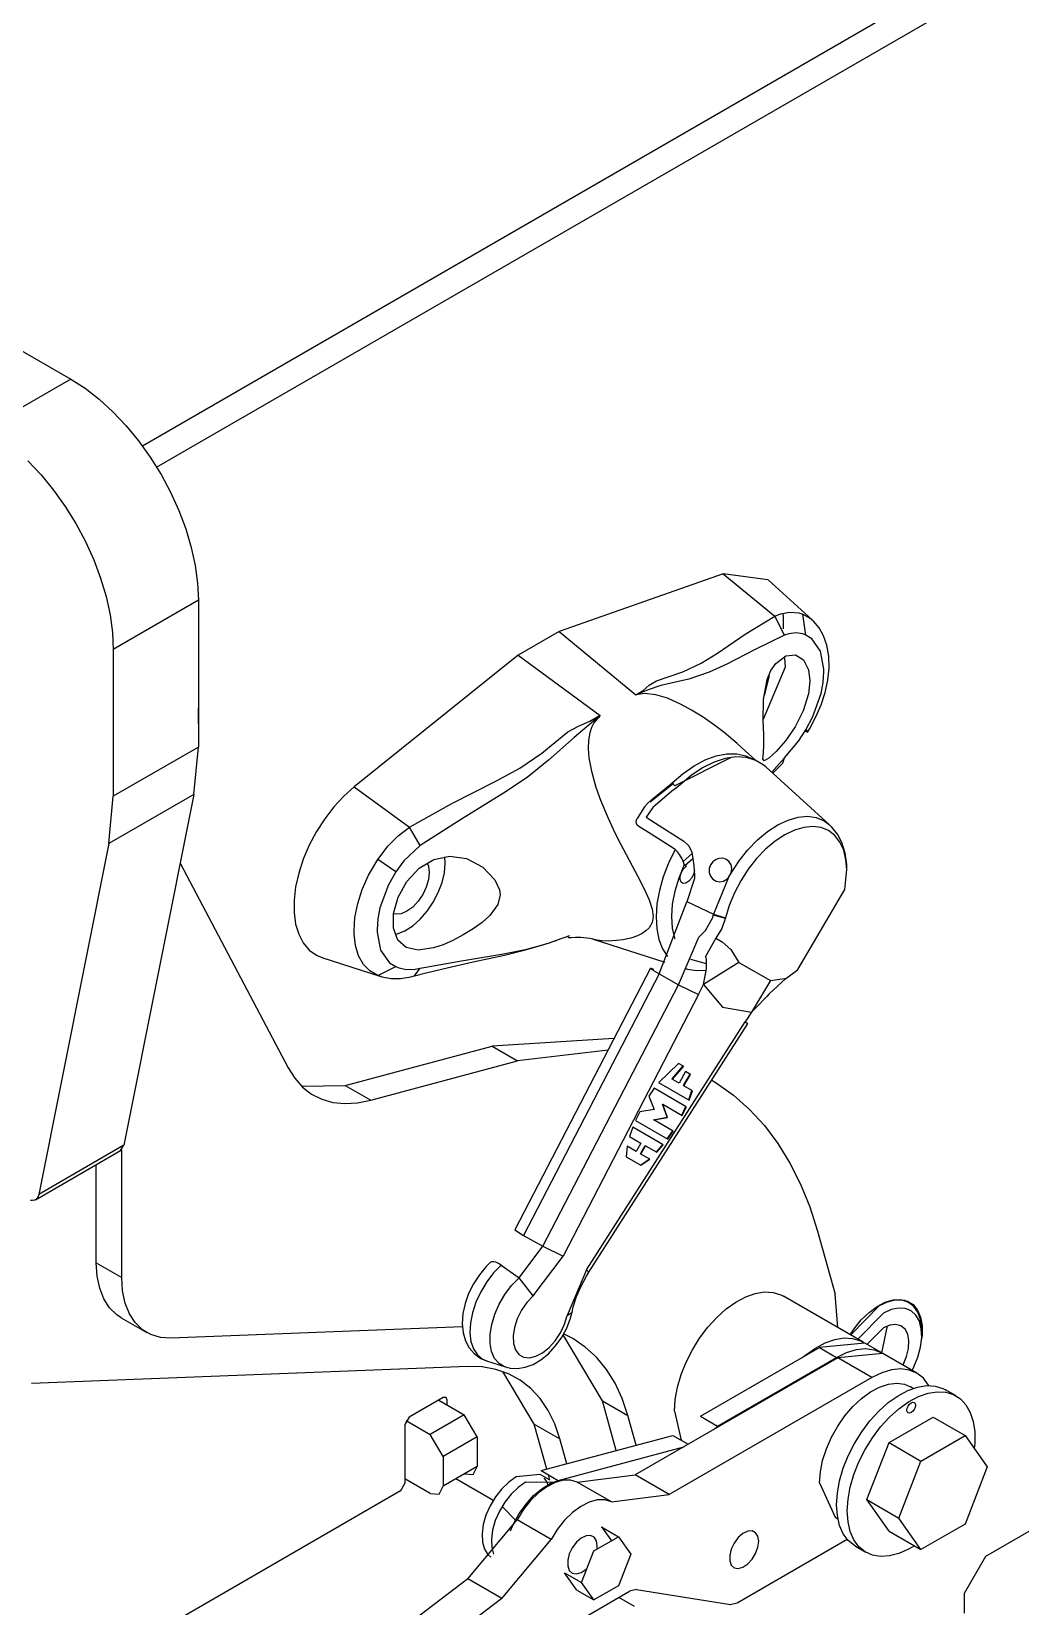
# Model space of a CAD drawing. Extents: x 0 to 258, y 0 to 184.
# Drawn here: x 24.82 to 33.04, y 37.22 to 50.3 of the extents above; entities that cross this region are included whole.
import ezdxf

# ---------------------------------------------------------------- set-up
doc = ezdxf.new("R2010")
doc.units = 0

msp = doc.modelspace()

# ---------------------------------------------------------------- linework, layer by layer
for p, q in [((25.744317, 46.861187), (42.817594, 56.717433)), ((25.863115, 46.68471), (43.029789, 56.594931)), ((21.330808, 49.619994), (25.14927, 47.415753)), ((25.14927, 47.415753), (24.44204, 47.007501)), ((25.149228, 47.415739), (25.267986, 47.339481)), ((25.267986, 47.339481), (25.385246, 47.24878)), ((25.385246, 47.24878), (25.499543, 47.144775)), ((25.499543, 47.144775), (25.60943, 47.028776)), ((25.60943, 47.028776), (25.713533, 46.902239)), ((25.713533, 46.902239), (25.81054, 46.76676)), ((24.792437, 46.736573), (24.902327, 46.620572)), ((25.81054, 46.76676), (25.899228, 46.624036)), ((24.902327, 46.620572), (25.006427, 46.494035)), ((25.899228, 46.624036), (25.978486, 46.475866)), ((25.006427, 46.494035), (25.103434, 46.358556)), ((25.978486, 46.475866), (26.047315, 46.324115)), ((25.103434, 46.358556), (25.192122, 46.215832)), ((26.047315, 46.324115), (26.104849, 46.170686)), ((25.192122, 46.215832), (25.27138, 46.067663)), ((25.27138, 46.067663), (25.340209, 45.915911)), ((26.104849, 46.170686), (26.150367, 46.017513)), ((25.340209, 45.915911), (25.397743, 45.762485)), ((26.150367, 46.017513), (26.183295, 45.866521)), ((26.183295, 45.866521), (26.203218, 45.719609)), ((30.571105, 45.798886), (29.208502, 45.318668)), ((30.571105, 45.798886), (30.998936, 45.446197)), ((30.942714, 45.749576), (30.571118, 45.798904)), ((25.397743, 45.762485), (25.443261, 45.60931)), ((26.203218, 45.719609), (26.209885, 45.578626)), ((31.309821, 45.41577), (30.942844, 45.749673)), ((25.443261, 45.60931), (25.476189, 45.458317)), ((26.209983, 45.578753), (25.502753, 45.170501)), ((26.209983, 45.578753), (26.209983, 44.358761)), ((25.476189, 45.458317), (25.496112, 45.311405)), ((30.752384, 45.298491), (30.998909, 45.446247)), ((30.998909, 45.446247), (31.045965, 45.465138)), ((31.079969, 45.288365), (30.998909, 45.446247)), ((31.045965, 45.465138), (31.123641, 45.48014)), ((31.071664, 45.436211), (31.068357, 45.472491)), ((31.072193, 45.342822), (31.071664, 45.436211)), ((31.123641, 45.48014), (31.199259, 45.474134)), ((31.199259, 45.474134), (31.2312, 45.46445)), ((31.257843, 45.290267), (31.2312, 45.464432)), ((31.2312, 45.464432), (31.294557, 45.428689)), ((31.294557, 45.428689), (31.308368, 45.414455)), ((31.319973, 45.406131), (31.308807, 45.415153)), ((31.366634, 45.350219), (31.319973, 45.406131)), ((25.496112, 45.311405), (25.502779, 45.170422)), ((29.208531, 45.318572), (28.86809, 45.122038)), ((29.208502, 45.318668), (29.845089, 44.793735)), ((30.524073, 45.139701), (30.752384, 45.298491)), ((31.079969, 45.288365), (30.835373, 45.170298)), ((31.11558, 45.30056), (31.079961, 45.288362)), ((31.176881, 45.308153), (31.11558, 45.30056)), ((31.233131, 45.299528), (31.176881, 45.308153)), ((31.257843, 45.290267), (31.233131, 45.299528)), ((31.307101, 45.258808), (31.257936, 45.29027)), ((31.404039, 45.283439), (31.366634, 45.350219)), ((31.430798, 45.207114), (31.404039, 45.283439)), ((25.502753, 45.170501), (25.502753, 43.950509)), ((30.388323, 45.056109), (30.524073, 45.139701)), ((30.835373, 45.170298), (30.600746, 45.047195)), ((31.378139, 45.155933), (31.307101, 45.258808)), ((31.407309, 45.006224), (31.378139, 45.155933)), ((31.447176, 45.114873), (31.430798, 45.207114)), ((28.867984, 45.122083), (27.505382, 44.02909)), ((28.867984, 45.122083), (29.549021, 44.622814)), ((30.236143, 44.985473), (30.388323, 45.056109)), ((30.600746, 45.047195), (30.453077, 44.980642)), ((30.902344, 44.584617), (31.088918, 45.026857)), ((30.96704, 44.994194), (31.007698, 45.054418)), ((31.007698, 45.054418), (31.091891, 45.117619)), ((31.082409, 45.097061), (31.079763, 45.109073)), ((31.088918, 45.026857), (31.082409, 45.097061)), ((31.091891, 45.117619), (31.172208, 45.125186)), ((31.172208, 45.125186), (31.238462, 45.084274)), ((31.238462, 45.084274), (31.280124, 45.000851)), ((31.280124, 45.000851), (31.290839, 44.910403)), ((31.407573, 44.986222), (31.407309, 45.006224)), ((31.439503, 44.914938), (31.449822, 45.015538)), ((31.449822, 45.015538), (31.447176, 45.114873)), ((29.906483, 44.829515), (29.955806, 44.873782)), ((30.052316, 44.870472), (29.946903, 44.835603)), ((29.955806, 44.873782), (30.016481, 44.910078)), ((30.016481, 44.910078), (30.236143, 44.985473)), ((30.285665, 44.923465), (30.052316, 44.870472)), ((30.453077, 44.980642), (30.285665, 44.923465)), ((30.904342, 44.754003), (30.93574, 44.920841)), ((30.912856, 44.787364), (30.956335, 44.950318)), ((30.93574, 44.920841), (30.96704, 44.994194)), ((31.290673, 44.910387), (31.278978, 44.801085)), ((31.290839, 44.910403), (31.290673, 44.910387)), ((31.383629, 44.803469), (31.401488, 44.897166)), ((31.401488, 44.897166), (31.407573, 44.986222)), ((31.41712, 44.811713), (31.439503, 44.914938)), ((29.844666, 44.794172), (29.906483, 44.829515)), ((29.946903, 44.835603), (29.844851, 44.794016)), ((29.920313, 44.805139), (29.845158, 44.793762)), ((30.009736, 44.794238), (29.920313, 44.805139)), ((30.108161, 44.764382), (30.009736, 44.794238)), ((30.222043, 44.713916), (30.108161, 44.764382)), ((30.902225, 44.577899), (30.904342, 44.754003)), ((31.278978, 44.801085), (31.236026, 44.661568)), ((31.315194, 44.612075), (31.383629, 44.803469)), ((31.384076, 44.71), (31.41712, 44.811713)), ((26.209888, 44.554229), (26.209888, 44.68374)), ((29.548764, 44.623087), (29.333417, 44.438876)), ((29.463328, 44.573758), (29.548558, 44.623232)), ((29.549105, 44.622846), (29.494546, 44.559431)), ((30.308043, 44.66691), (30.222043, 44.713916)), ((30.403936, 44.606868), (30.308043, 44.66691)), ((30.490021, 44.546694), (30.403936, 44.606868)), ((31.236026, 44.661568), (31.168382, 44.527065)), ((31.257843, 44.503443), (31.315194, 44.612075)), ((31.290165, 44.513965), (31.34134, 44.610051)), ((31.34134, 44.610051), (31.384076, 44.71)), ((29.063349, 44.308432), (29.280654, 44.485557)), ((29.280654, 44.485557), (29.367167, 44.534102)), ((29.367167, 44.534102), (29.463328, 44.573758)), ((29.462187, 44.47814), (29.451974, 44.417752)), ((29.476051, 44.521566), (29.462187, 44.47814)), ((29.494546, 44.559431), (29.476051, 44.521566)), ((30.577373, 44.479884), (30.490021, 44.546694)), ((30.686156, 44.388701), (30.577373, 44.479884)), ((30.906961, 44.461522), (30.902225, 44.577899)), ((31.168382, 44.527065), (31.088068, 44.41105)), ((31.195746, 44.40842), (31.257843, 44.503443)), ((31.252226, 44.490528), (31.257518, 44.488412)), ((31.257518, 44.488412), (31.266196, 44.485528)), ((31.266567, 44.495793), (31.257994, 44.503466)), ((31.266196, 44.485528), (31.271514, 44.484734)), ((31.271779, 44.490026), (31.266567, 44.495793)), ((31.271514, 44.484734), (31.273366, 44.486321)), ((31.273366, 44.486321), (31.271779, 44.490026)), ((31.272438, 44.486202), (31.290165, 44.513965)), ((26.209983, 44.358761), (25.502753, 43.950509)), ((26.173225, 43.966217), (26.209888, 44.358642)), ((29.333417, 44.438876), (29.119359, 44.25017)), ((29.451974, 44.417752), (29.449328, 44.348685)), ((29.449328, 44.348685), (29.454964, 44.271149)), ((30.722867, 44.354869), (30.686156, 44.388701)), ((30.730648, 44.347648), (30.722975, 44.354792)), ((30.837804, 44.25134), (30.72324, 44.355321)), ((30.904792, 44.31175), (30.908019, 44.375046)), ((30.908019, 44.375046), (30.906961, 44.461522)), ((31.088068, 44.41105), (31.010413, 44.323386)), ((31.079969, 44.26899), (31.195746, 44.40842)), ((28.879541, 44.18507), (29.063349, 44.308432)), ((29.119359, 44.25017), (28.940686, 44.107806)), ((29.119359, 44.25017), (29.119359, 44.25017)), ((29.454964, 44.271149), (29.475019, 44.159024)), ((30.636372, 44.274031), (30.16751, 44.037671)), ((30.329218, 44.203239), (30.421539, 44.252343)), ((30.494376, 44.233914), (30.399462, 44.186493)), ((30.421539, 44.252343), (30.512449, 44.285781)), ((30.587398, 44.26463), (30.494376, 44.233914)), ((30.512449, 44.285781), (30.600161, 44.302899)), ((30.67661, 44.277991), (30.587398, 44.26463)), ((30.600161, 44.302899), (30.68296, 44.303428)), ((30.760178, 44.273758), (30.67661, 44.277991)), ((30.68296, 44.303428), (30.759218, 44.287209)), ((30.759218, 44.287209), (30.827441, 44.254645)), ((30.836381, 44.251983), (30.760178, 44.273758)), ((30.827441, 44.254645), (30.827499, 44.254608)), ((30.903646, 44.213137), (30.836381, 44.251983)), ((30.900664, 44.262571), (30.904792, 44.31175)), ((30.912041, 44.245453), (30.900664, 44.262571)), ((30.949271, 44.268128), (30.912041, 44.245453)), ((31.010413, 44.323386), (30.949271, 44.268128)), ((30.974594, 44.150269), (31.079898, 44.269067)), ((31.051196, 44.212317), (31.065589, 44.225757)), ((31.065306, 44.22621), (31.079964, 44.26899)), ((28.682689, 44.076691), (28.879541, 44.18507)), ((28.940686, 44.107806), (28.744254, 43.975467)), ((29.475019, 44.159024), (29.511868, 44.027161)), ((30.147571, 44.062166), (30.237294, 44.139429)), ((30.304612, 44.123345), (30.21178, 44.045767)), ((30.237294, 44.139429), (30.329218, 44.203239)), ((30.399462, 44.186493), (30.304612, 44.123345)), ((30.925977, 44.19459), (30.903646, 44.213137)), ((31.454547, 43.714236), (30.925911, 44.194719)), ((30.983439, 44.142345), (31.051196, 44.212317)), ((26.173206, 43.966119), (25.46624, 43.558132)), ((26.173206, 43.966119), (25.590859, 41.052796)), ((27.505503, 44.029162), (27.418646, 43.951821)), ((27.505382, 44.02909), (27.96311, 43.693599)), ((28.315789, 43.891928), (28.682689, 44.076691)), ((28.744254, 43.975467), (28.395396, 43.761737)), ((29.511868, 44.027161), (29.550328, 43.919794)), ((29.962564, 43.903678), (30.153857, 44.057136)), ((29.977465, 43.924355), (30.126801, 44.045079)), ((30.143369, 43.993443), (29.986469, 43.85877)), ((30.12687, 44.044965), (30.147507, 44.062163)), ((30.182419, 44.021986), (30.143369, 43.993443)), ((30.16751, 44.037671), (30.14756, 44.062171)), ((30.211801, 44.045759), (30.182432, 44.021946)), ((25.466119, 43.558013), (25.502782, 43.950438)), ((27.336107, 43.862757), (27.259621, 43.76384)), ((27.418646, 43.951821), (27.336107, 43.862757)), ((27.963121, 43.693723), (28.315789, 43.891928)), ((29.550328, 43.919794), (29.613515, 43.769537)), ((29.917796, 43.863059), (29.855828, 43.767219)), ((29.917849, 43.862932), (29.941133, 43.890184)), ((29.986469, 43.85877), (29.930658, 43.776726)), ((29.941096, 43.890306), (29.977465, 43.924355)), ((27.259621, 43.76384), (27.190795, 43.65715)), ((27.870641, 43.622564), (27.963121, 43.693723)), ((28.054005, 43.541511), (27.963121, 43.693723)), ((28.395396, 43.761737), (28.054005, 43.541511)), ((29.613515, 43.769537), (29.671282, 43.647715)), ((29.848119, 43.742782), (29.851849, 43.759398)), ((29.849971, 43.726034), (29.848119, 43.742782)), ((29.857061, 43.711376), (29.849971, 43.726034)), ((29.851849, 43.759398), (29.855739, 43.767256)), ((29.868571, 43.700608), (29.857061, 43.711376)), ((29.972324, 43.635166), (29.868571, 43.700613)), ((29.930658, 43.776726), (30.007069, 43.728503)), ((30.007069, 43.728503), (30.244284, 43.578767)), ((30.938875, 43.657677), (31.024193, 43.713175)), ((31.024193, 43.713175), (31.109327, 43.753355)), ((31.109327, 43.753355), (31.192256, 43.777247)), ((31.24127, 43.692808), (31.162837, 43.669577)), ((31.192256, 43.777247), (31.271009, 43.784311)), ((31.315776, 43.699952), (31.24127, 43.692808)), ((31.271009, 43.784311), (31.343714, 43.774363)), ((31.384547, 43.690823), (31.315776, 43.699952)), ((31.343714, 43.774363), (31.408642, 43.747629)), ((31.445906, 43.665662), (31.384547, 43.690823)), ((31.408642, 43.747629), (31.45445, 43.714117)), ((31.474113, 43.694866), (31.456333, 43.709974)), ((31.519862, 43.636481), (31.474113, 43.694866)), ((27.190795, 43.65715), (27.131081, 43.544927)), ((27.787824, 43.539082), (27.870641, 43.622564)), ((29.671282, 43.647715), (29.718579, 43.554656)), ((30.12542, 43.538577), (29.972324, 43.635166)), ((30.244284, 43.578767), (30.2849, 43.539368)), ((30.775762, 43.506319), (30.855405, 43.588173)), ((30.855405, 43.588173), (30.938875, 43.657677)), ((31.001883, 43.577532), (30.923275, 43.510944)), ((31.08239, 43.63084), (31.001883, 43.577532)), ((31.162837, 43.669577), (31.08239, 43.63084)), ((31.49836, 43.625088), (31.445906, 43.665662)), ((31.540635, 43.570081), (31.49836, 43.625088)), ((31.555949, 43.56756), (31.519862, 43.636481)), ((31.571702, 43.501977), (31.540635, 43.570081)), ((31.583555, 43.479607), (31.555949, 43.56756)), ((25.46624, 43.558132), (24.883893, 40.644544)), ((27.081726, 43.429535), (27.043774, 43.313396)), ((27.131081, 43.544927), (27.081726, 43.429535)), ((27.701131, 43.426566), (27.787824, 43.539082)), ((28.054005, 43.541511), (27.917067, 43.414297)), ((28.166926, 43.425865), (28.299927, 43.453101)), ((28.260501, 43.394091), (28.256797, 43.447537)), ((28.299927, 43.453101), (28.436769, 43.432728)), ((28.436769, 43.432728), (28.573903, 43.361529)), ((29.718579, 43.554656), (29.764894, 43.466685)), ((29.764894, 43.466685), (29.81526, 43.372546)), ((30.171436, 43.50865), (30.116768, 43.396586)), ((30.163697, 43.514421), (30.12542, 43.538577)), ((30.17132, 43.508655), (30.163647, 43.514476)), ((30.19164, 43.489172), (30.171399, 43.508565)), ((30.208705, 43.467079), (30.19164, 43.489172)), ((30.229316, 43.430812), (30.208705, 43.467079)), ((30.243048, 43.394853), (30.229316, 43.430812)), ((30.311813, 43.476112), (30.237995, 43.408114)), ((30.252719, 43.376142), (30.31869, 43.433641)), ((30.2849, 43.539368), (30.310247, 43.486719)), ((30.310247, 43.486719), (30.327736, 43.376853)), ((30.534444, 43.434189), (30.510923, 43.426119)), ((30.567364, 43.435511), (30.534444, 43.434189)), ((30.597195, 43.426066), (30.567364, 43.435511)), ((30.701843, 43.414059), (30.775762, 43.506319)), ((30.848478, 43.432702), (30.779316, 43.344704)), ((30.923275, 43.510944), (30.848478, 43.432702)), ((31.590805, 43.422436), (31.571702, 43.501977)), ((31.596785, 43.384169), (31.583555, 43.479607)), ((26.059435, 43.396472), (26.955578, 41.694674)), ((27.043774, 43.313396), (27.01803, 43.198953)), ((27.623767, 43.294896), (27.701033, 43.426558)), ((27.849292, 43.322553), (27.701131, 43.426566)), ((27.849292, 43.322553), (27.788856, 43.215704)), ((27.917067, 43.414297), (27.849292, 43.322553)), ((27.942859, 43.244046), (28.044697, 43.353171)), ((28.044697, 43.353171), (28.166926, 43.425865)), ((28.112118, 43.394911), (28.12159, 43.369326)), ((28.12159, 43.369326), (28.127914, 43.317502)), ((28.127914, 43.317505), (28.12159, 43.258378)), ((28.234705, 43.234243), (28.253966, 43.316309)), ((28.253966, 43.316309), (28.260475, 43.394035)), ((28.573903, 43.361529), (28.674346, 43.257262)), ((29.81526, 43.372546), (29.858728, 43.290978)), ((30.116768, 43.396586), (30.072747, 43.282392)), ((30.246541, 43.381359), (30.201358, 43.271504)), ((30.213013, 43.287562), (30.223464, 43.319169)), ((30.223464, 43.319169), (30.241852, 43.348466)), ((30.241852, 43.348466), (30.265162, 43.370638)), ((30.24543, 43.385646), (30.243048, 43.394853)), ((30.246223, 43.382682), (30.24543, 43.385646)), ((30.246472, 43.381624), (30.246223, 43.382682)), ((30.264982, 43.370543), (30.246461, 43.381391)), ((30.246541, 43.381359), (30.246472, 43.381624)), ((30.324111, 43.30095), (30.307919, 43.270383)), ((30.331652, 43.33221), (30.324111, 43.30095)), ((30.327736, 43.376853), (30.331546, 43.292063)), ((30.464817, 43.380891), (30.454948, 43.350226)), ((30.454948, 43.350226), (30.455114, 43.318288)), ((30.455114, 43.318288), (30.465354, 43.287734)), ((30.484316, 43.407386), (30.464817, 43.380891)), ((30.510923, 43.426119), (30.484316, 43.407386)), ((30.620902, 43.40736), (30.597195, 43.426066)), ((30.613713, 43.276021), (30.631705, 43.304313)), ((30.636274, 43.381272), (30.620902, 43.40736)), ((30.631705, 43.304313), (30.635409, 43.313573)), ((30.635401, 43.313584), (30.701843, 43.414059)), ((30.635401, 43.313584), (30.636989, 43.318055)), ((30.641778, 43.350406), (30.636274, 43.381272)), ((30.636989, 43.318055), (30.641778, 43.350406)), ((30.779316, 43.344704), (30.717467, 43.249092)), ((31.581838, 43.175662), (31.597369, 43.343796)), ((31.597367, 43.343796), (31.590805, 43.422436)), ((31.596626, 43.353848), (31.596785, 43.384169)), ((27.01803, 43.198953), (27.005013, 43.088611)), ((27.534107, 43.059465), (27.572012, 43.177718)), ((27.572012, 43.177718), (27.623767, 43.294896)), ((27.788856, 43.215704), (27.718657, 43.025326)), ((27.869739, 43.113376), (27.942859, 43.244046)), ((28.103043, 43.195977), (28.073544, 43.134556)), ((28.12159, 43.258378), (28.103043, 43.195977)), ((28.20346, 43.151201), (28.234705, 43.234243)), ((28.674346, 43.257262), (28.711078, 43.174344)), ((28.711078, 43.174344), (28.716158, 43.130982)), ((29.858728, 43.290978), (29.913685, 43.182179)), ((29.913685, 43.182179), (29.954155, 43.09009)), ((30.040301, 43.168465), (30.020113, 43.057197)), ((30.072747, 43.282392), (30.040301, 43.168465)), ((30.201358, 43.271504), (30.168148, 43.161396)), ((30.212219, 43.258847), (30.213013, 43.287562)), ((30.221215, 43.237759), (30.212219, 43.258847)), ((30.238519, 43.227758), (30.221215, 43.237759)), ((30.261299, 43.23051), (30.238519, 43.227758)), ((30.285773, 43.245538), (30.261299, 43.23051)), ((30.333081, 43.269316), (30.267154, 43.075401)), ((30.307919, 43.270383), (30.285773, 43.245538)), ((30.331546, 43.292063), (30.333134, 43.272563)), ((30.333245, 43.272647), (30.332186, 43.272383)), ((30.332186, 43.272383), (30.33298, 43.269208)), ((30.465354, 43.287734), (30.485092, 43.262149)), ((30.485092, 43.262149), (30.512082, 43.245506)), ((30.613713, 43.276021), (30.491259, 42.970523)), ((30.512082, 43.245506), (30.542612, 43.240215)), ((30.542612, 43.240215), (30.573076, 43.246433)), ((30.573076, 43.246433), (30.600619, 43.262942)), ((30.600619, 43.262942), (30.613822, 43.275986)), ((30.717467, 43.249092), (30.664436, 43.148198)), ((31.190578, 42.511813), (31.581838, 43.175662)), ((27.005013, 43.088611), (27.005013, 42.984688)), ((27.511089, 42.94367), (27.534107, 43.059465)), ((27.831131, 42.978029), (27.869739, 43.113376)), ((28.035103, 43.078303), (27.990336, 43.031046)), ((28.073544, 43.134556), (28.035103, 43.078303)), ((28.11061, 42.995682), (28.161521, 43.07058)), ((28.161521, 43.07058), (28.20346, 43.151201)), ((28.698206, 43.051324), (28.632735, 42.960717)), ((28.716198, 43.130971), (28.698206, 43.051324)), ((28.716158, 43.130982), (28.716198, 43.130971)), ((29.954155, 43.09009), (29.979079, 43.013766)), ((30.020113, 43.057197), (30.012599, 42.950925)), ((30.037465, 42.475533), (30.267154, 43.075401)), ((30.147748, 43.053779), (30.140631, 42.951327)), ((30.168148, 43.161396), (30.147748, 43.053779)), ((30.267099, 43.075533), (30.491201, 42.970494)), ((30.621518, 43.044468), (30.589753, 42.940434)), ((30.664436, 43.148198), (30.621518, 43.044468)), ((27.005013, 42.984688), (27.01803, 42.88937)), ((27.503283, 42.83358), (27.511089, 42.94367)), ((27.700612, 42.931748), (27.6945, 42.842716)), ((27.718657, 43.025326), (27.700612, 42.931748)), ((27.849488, 42.971166), (27.829485, 42.975029)), ((27.830073, 42.854373), (27.831131, 42.978029)), ((27.894252, 42.975584), (27.849488, 42.971166)), ((27.942295, 42.99601), (27.894252, 42.975584)), ((27.990336, 43.031046), (27.942295, 42.99601)), ((27.990479, 42.874953), (28.052806, 42.929571)), ((28.052806, 42.929571), (28.11061, 42.995682)), ((28.632735, 42.960717), (28.567267, 42.902866)), ((29.979079, 43.013766), (29.987572, 42.952251)), ((29.987572, 42.952251), (29.979079, 42.901374)), ((30.012599, 42.950925), (30.017917, 42.851881)), ((30.140631, 42.951327), (30.147007, 42.856593)), ((30.423489, 42.835675), (30.483393, 42.943713)), ((30.483393, 42.943713), (30.491251, 42.970523)), ((30.488528, 42.965265), (30.587345, 42.938222)), ((30.491259, 42.970523), (30.589763, 42.940434)), ((30.589763, 42.940434), (30.558312, 42.853114)), ((27.01803, 42.88937), (27.043774, 42.804661)), ((27.043774, 42.804661), (27.081726, 42.73234)), ((27.503813, 42.808894), (27.503283, 42.83358)), ((27.515137, 42.710776), (27.503813, 42.808894)), ((27.6945, 42.842716), (27.694765, 42.822713)), ((27.694765, 42.822713), (27.724261, 42.672819)), ((27.866379, 42.75647), (27.830073, 42.854373)), ((27.846344, 42.804619), (27.862537, 42.808587)), ((27.862537, 42.808587), (27.926177, 42.834067)), ((27.926177, 42.834067), (27.990479, 42.874953)), ((28.410025, 42.7993), (28.32388, 42.753983)), ((28.492379, 42.849569), (28.410025, 42.7993)), ((28.567267, 42.902866), (28.492379, 42.849569)), ((29.185484, 42.754594), (29.296079, 42.794546)), ((29.279659, 42.780714), (29.279514, 42.780504)), ((29.279514, 42.780504), (29.284435, 42.778388)), ((29.284435, 42.778388), (29.294807, 42.778356)), ((29.294807, 42.778356), (29.301157, 42.778621)), ((29.301157, 42.778621), (29.307904, 42.77915)), ((29.307904, 42.77915), (29.342379, 42.781002)), ((29.342379, 42.781002), (29.387612, 42.780737)), ((29.387612, 42.780737), (29.437224, 42.775869)), ((29.437224, 42.775869), (29.461301, 42.771371)), ((29.858723, 42.791559), (29.803288, 42.772985)), ((29.896913, 42.810238), (29.858723, 42.791559)), ((29.928835, 42.832278), (29.896913, 42.810238)), ((29.954155, 42.857546), (29.928835, 42.832278)), ((29.979079, 42.901374), (29.954155, 42.857546)), ((30.017917, 42.851881), (30.035962, 42.762148)), ((30.147007, 42.856593), (30.166719, 42.771935)), ((30.197858, 42.386159), (30.367524, 42.780936)), ((30.367524, 42.780936), (30.423489, 42.835675)), ((30.558312, 42.853114), (30.508626, 42.772345)), ((27.081726, 42.73234), (27.131081, 42.673928)), ((27.131081, 42.673928), (27.190795, 42.630653)), ((27.541436, 42.624784), (27.515137, 42.710776)), ((27.724261, 42.672819), (27.797317, 42.568777)), ((27.936911, 42.69433), (27.866379, 42.75647)), ((28.03655, 42.672449), (27.936911, 42.69433)), ((28.163471, 42.691261), (28.03655, 42.672449)), ((28.242893, 42.718277), (28.163471, 42.691261)), ((28.32388, 42.753983), (28.242893, 42.718277)), ((28.744254, 42.641485), (28.938961, 42.680884)), ((28.753232, 42.631759), (28.92833, 42.675034)), ((28.92833, 42.675034), (29.080545, 42.718431)), ((28.938961, 42.680884), (29.119359, 42.730564)), ((29.080545, 42.718431), (29.105416, 42.726712)), ((29.119359, 42.730564), (29.185542, 42.754509)), ((29.147648, 42.740836), (29.185748, 42.753536)), ((29.461301, 42.771371), (29.483658, 42.765577)), ((29.491077, 42.76359), (29.484992, 42.765971)), ((29.494972, 42.762084), (29.49095, 42.763672)), ((29.491077, 42.763325), (30.08586, 42.57309)), ((29.524626, 42.755443), (29.494972, 42.762084)), ((29.560808, 42.750945), (29.524626, 42.755443)), ((29.61351, 42.748829), (29.560808, 42.750945)), ((29.684209, 42.752215), (29.61351, 42.748829)), ((29.737436, 42.758856), (29.684209, 42.752215)), ((29.803288, 42.772985), (29.737436, 42.758856)), ((30.035962, 42.762148), (30.066362, 42.683604)), ((30.066362, 42.683604), (30.107166, 42.619524)), ((30.166719, 42.771935), (30.168571, 42.766299)), ((30.508626, 42.772345), (30.423179, 42.618842)), ((30.508626, 42.772345), (30.562818, 42.7425)), ((30.562818, 42.7425), (30.635261, 42.676915)), ((30.635261, 42.676915), (30.701007, 42.570886)), ((27.190795, 42.630653), (27.243376, 42.608137)), ((27.243444, 42.608015), (27.718106, 42.456409)), ((27.581552, 42.554439), (27.541436, 42.624784)), ((27.634757, 42.499962), (27.581552, 42.554439)), ((27.701131, 42.462478), (27.849292, 42.535728)), ((27.797317, 42.568777), (27.849231, 42.535728)), ((27.849292, 42.535728), (27.875917, 42.525357)), ((27.875917, 42.525357), (27.938274, 42.513212)), ((27.938274, 42.513212), (28.00991, 42.5148)), ((28.004671, 42.459507), (28.054005, 42.522139)), ((28.00991, 42.5148), (28.054005, 42.522102)), ((28.054005, 42.522139), (28.395129, 42.584483)), ((28.102519, 42.484981), (28.276966, 42.526743)), ((28.276966, 42.526743), (28.494155, 42.574759)), ((28.395129, 42.584483), (28.744254, 42.641485)), ((28.494155, 42.574759), (28.753232, 42.631759)), ((29.96521, 42.522819), (28.839938, 40.349534)), ((29.965234, 42.522391), (29.968276, 42.523184)), ((29.968514, 42.518342), (29.965234, 42.522391)), ((29.968276, 42.523184), (29.977484, 42.520803)), ((29.97796, 42.511225), (29.968514, 42.518342)), ((29.977484, 42.520803), (29.992433, 42.515141)), ((29.987435, 42.505092), (29.992462, 42.514882)), ((30.25764, 42.519896), (30.275023, 42.513784)), ((30.275023, 42.513784), (30.350527, 42.503253)), ((30.297727, 42.598831), (30.429648, 42.562184)), ((30.701007, 42.570886), (30.406653, 42.386501)), ((30.406653, 42.386501), (30.431339, 42.516485)), ((30.428772, 42.608983), (30.42311, 42.618852)), ((30.432662, 42.592394), (30.428772, 42.608983)), ((30.431339, 42.516485), (30.432662, 42.592394)), ((30.701007, 42.570886), (30.962812, 42.419701)), ((27.701131, 42.462478), (27.634757, 42.499962)), ((27.718371, 42.456938), (27.701173, 42.462494)), ((27.732394, 42.45244), (27.718371, 42.456938)), ((27.719199, 42.457502), (27.734942, 42.451496)), ((27.734942, 42.451496), (27.810517, 42.438531)), ((27.810517, 42.438531), (27.88994, 42.438748)), ((27.88994, 42.438748), (27.976149, 42.452321)), ((27.976149, 42.452321), (28.0043, 42.460629)), ((28.005285, 42.458814), (28.102519, 42.484981)), ((30.037441, 42.475459), (28.912169, 40.302439)), ((29.072507, 40.21301), (30.197778, 42.38603)), ((29.993121, 42.501409), (29.97796, 42.511225)), ((30.013282, 42.489318), (29.993121, 42.501409)), ((30.037465, 42.475533), (30.013282, 42.489318)), ((30.037441, 42.475459), (30.197778, 42.38603)), ((30.197858, 42.386159), (30.364979, 42.303165)), ((30.350527, 42.503253), (30.429537, 42.506905)), ((30.364979, 42.303165), (30.406653, 42.386501)), ((30.406653, 42.386501), (30.564058, 42.199237)), ((30.962812, 42.419701), (30.804927, 42.156507)), ((31.089912, 42.436668), (30.954197, 42.312193)), ((30.962812, 42.419701), (31.021661, 42.428352)), ((31.021661, 42.428352), (31.080938, 42.438354)), ((31.080938, 42.438354), (31.089907, 42.436766)), ((31.089912, 42.436668), (31.174748, 42.498816)), ((31.174748, 42.498816), (31.190121, 42.512363)), ((30.364995, 42.303215), (29.239723, 40.129931)), ((30.933877, 42.289253), (30.836508, 42.187995)), ((30.950546, 42.307721), (30.933877, 42.289253)), ((30.954197, 42.312193), (30.950546, 42.307721)), ((30.564058, 42.199237), (30.804927, 42.156507)), ((30.804927, 42.156507), (30.753593, 42.078748)), ((30.836508, 42.187995), (30.804901, 42.156512)), ((29.434192, 40.017747), (30.753667, 42.078849)), ((29.454565, 39.997904), (30.773775, 42.059005)), ((30.773863, 42.059111), (30.753596, 42.078743)), ((27.429975, 41.548095), (28.650232, 41.874855)), ((29.662744, 41.938427), (28.650163, 41.874967)), ((28.650232, 41.874855), (28.862163, 41.752618)), ((27.642171, 41.425593), (28.862163, 41.752618)), ((29.61355, 41.843426), (28.862295, 41.752504)), ((30.19995, 41.732806), (30.034385, 41.574368)), ((30.199895, 41.732774), (30.196455, 41.734891)), ((30.239847, 41.709756), (30.199895, 41.732774)), ((40.038678, 41.844428), (32.75074, 37.637029)), ((26.955456, 41.694672), (27.009971, 41.60837)), ((27.009971, 41.60837), (27.075262, 41.535843)), ((30.146184, 41.602335), (30.14248, 41.604187)), ((30.236415, 41.711748), (30.142528, 41.604301)), ((30.23995, 41.709708), (30.146063, 41.602258)), ((30.203599, 41.568997), (30.146184, 41.602335)), ((30.258632, 41.664247), (30.203599, 41.568997)), ((30.240111, 41.548095), (30.295145, 41.643345)), ((30.243551, 41.545979), (30.298584, 41.641229)), ((30.298584, 41.641229), (30.258632, 41.664247)), ((27.068272, 41.542449), (27.430089, 41.548138)), ((27.075262, 41.535843), (27.150557, 41.477954)), ((27.150557, 41.477954), (27.234962, 41.435394)), ((27.429975, 41.548095), (27.642171, 41.425593)), ((29.997822, 41.526199), (29.952616, 41.459923)), ((30.264189, 41.372412), (29.997753, 41.526135)), ((30.034266, 41.574289), (30.287736, 41.427975)), ((30.243551, 41.545979), (30.240111, 41.548095)), ((30.314724, 41.504968), (30.243551, 41.545979)), ((30.284207, 41.430105), (30.311157, 41.506921)), ((30.287742, 41.428062), (30.314692, 41.504878)), ((30.476, 41.593786), (30.511814, 41.571508)), ((30.511814, 41.571508), (30.655605, 41.468482)), ((30.655605, 41.468482), (30.789291, 41.34983)), ((27.234962, 41.435394), (27.327468, 41.408665)), ((27.327468, 41.408665), (27.426983, 41.398082)), ((27.426983, 41.398082), (27.532316, 41.403771)), ((27.532316, 41.403771), (27.642221, 41.425678)), ((29.995637, 41.3486), (29.877633, 41.330079)), ((29.95251, 41.459989), (29.995637, 41.3486)), ((30.103587, 41.286158), (30.066016, 41.394373)), ((30.066016, 41.394373), (30.069455, 41.392521)), ((30.069455, 41.392521), (30.229528, 41.299917)), ((30.107291, 41.284042), (30.069455, 41.392521)), ((30.225975, 41.302062), (30.26077, 41.374352)), ((30.229512, 41.300022), (30.264308, 41.372309)), ((30.789291, 41.34983), (30.912377, 41.216001)), ((29.842708, 41.257848), (30.109407, 41.103861)), ((29.877617, 41.330018), (29.842822, 41.257731)), ((29.990874, 41.264462), (30.103587, 41.286158)), ((29.994578, 41.26261), (29.990874, 41.264462)), ((29.994578, 41.26261), (30.107291, 41.284042)), ((30.154387, 41.170006), (29.994578, 41.26261)), ((30.049876, 41.273194), (30.051728, 41.276104)), ((30.087712, 41.332196), (30.089564, 41.335106)), ((30.912377, 41.216001), (31.024399, 41.067491)), ((29.819387, 41.201979), (29.792434, 41.125162)), ((29.792437, 41.125292), (29.886099, 41.071052)), ((30.07263, 41.055706), (29.819424, 41.202021)), ((30.105772, 41.105885), (30.150976, 41.17216)), ((30.109307, 41.103842), (30.154511, 41.17012)), ((24.855054, 40.599301), (25.562019, 41.007552)), ((25.590859, 41.052796), (24.883893, 40.644544)), ((25.56212, 41.007547), (25.590991, 41.05268)), ((25.573397, 39.954247), (25.573397, 41.016548)), ((29.772297, 41.044409), (29.765338, 40.956054)), ((29.76545, 40.955959), (29.886893, 40.885844)), ((29.846147, 41.001732), (29.772329, 41.044329)), ((29.886099, 41.071052), (29.846147, 41.001732)), ((29.88266, 40.980829), (29.922612, 41.05015)), ((29.886099, 40.978713), (29.88266, 40.980829)), ((29.886099, 40.978713), (29.926051, 41.048034)), ((29.959918, 40.936115), (29.886099, 40.978713)), ((29.922612, 41.05015), (29.926051, 41.048034)), ((29.926051, 41.048034), (30.019714, 40.993794)), ((30.016158, 40.995966), (30.069207, 41.057712)), ((30.019693, 40.993926), (30.072742, 41.055672)), ((31.024399, 41.067491), (31.124946, 40.904854)), ((25.361466, 40.076749), (25.361466, 40.891665)), ((29.883266, 40.887945), (29.956296, 40.938155)), ((29.886803, 40.885905), (29.959831, 40.936112)), ((31.124946, 40.904854), (31.213634, 40.728698)), ((31.213634, 40.728698), (31.290141, 40.53968)), ((24.832027, 40.592512), (24.815543, 40.593305)), ((24.846976, 40.595634), (24.832027, 40.592512)), ((24.859993, 40.602645), (24.846976, 40.595634)), ((24.870683, 40.613361), (24.859993, 40.602645)), ((24.878726, 40.627437), (24.870683, 40.613361)), ((24.883885, 40.644476), (24.878726, 40.627437)), ((31.290141, 40.53968), (31.354175, 40.338504)), ((28.840004, 40.34959), (28.912151, 40.30238)), ((28.912169, 40.302439), (29.072507, 40.21301)), ((31.35427, 40.338422), (31.50032, 39.814283)), ((28.874059, 39.95094), (29.072546, 40.213007)), ((29.072546, 40.213007), (29.239665, 40.130013)), ((25.368469, 39.965413), (25.361378, 40.076718)), ((25.361466, 40.076749), (25.573397, 39.954247)), ((28.601173, 40.045293), (28.544304, 39.97756)), ((28.635278, 40.078628), (28.601173, 40.045293)), ((28.645578, 40.084295), (28.635259, 40.078686)), ((28.661242, 40.085354), (28.645578, 40.084295)), ((28.68045, 40.080882), (28.661242, 40.085354)), ((28.725773, 40.056302), (28.662813, 39.991477)), ((28.702305, 40.07104), (28.68045, 40.080882)), ((28.725773, 40.056302), (28.702305, 40.07104)), ((28.725903, 40.056376), (28.874069, 39.951072)), ((28.990465, 39.800985), (29.239665, 40.130013)), ((25.389609, 39.864535), (25.368469, 39.965413)), ((25.580601, 39.842921), (25.57351, 39.954229)), ((28.49534, 39.90264), (28.455399, 39.82249)), ((28.544304, 39.97756), (28.49534, 39.90264)), ((28.605605, 39.91683), (28.556176, 39.835016)), ((28.662813, 39.991477), (28.605605, 39.91683)), ((28.812702, 39.887411), (28.873956, 39.950845)), ((28.990465, 39.800985), (28.874059, 39.95094)), ((29.434255, 40.017642), (29.273907, 39.637306)), ((29.389546, 39.881566), (29.4348, 39.966013)), ((29.454522, 39.998004), (29.434255, 40.017636)), ((29.4348, 39.966013), (29.454512, 39.998004)), ((25.424389, 39.776112), (25.389609, 39.864535)), ((25.472098, 39.70192), (25.424389, 39.776112)), ((25.601741, 39.742044), (25.580601, 39.842921)), ((28.455399, 39.82249), (28.425667, 39.739041)), ((28.556176, 39.835016), (28.51629, 39.748942)), ((28.710274, 39.733686), (28.757423, 39.814071)), ((28.757423, 39.814071), (28.812702, 39.887411)), ((28.990465, 39.800985), (28.939027, 39.7461)), ((29.324988, 39.709929), (29.352658, 39.795349)), ((29.352658, 39.795349), (29.389546, 39.881566)), ((30.67616, 39.750061), (30.757292, 39.793307)), ((30.757292, 39.793307), (30.837, 39.821469)), ((30.837, 39.821469), (30.913412, 39.833878)), ((30.913412, 39.833878), (30.984741, 39.83028)), ((30.984741, 39.83028), (31.049315, 39.810727)), ((31.049315, 39.810727), (31.071434, 39.799376)), ((31.732624, 39.417673), (31.071431, 39.799466)), ((31.523347, 39.538487), (31.500302, 39.814384)), ((31.917679, 39.749521), (31.983817, 39.76918)), ((31.983817, 39.76918), (32.045721, 39.772275)), ((32.045721, 39.772275), (32.101157, 39.758702)), ((32.116799, 39.743904), (32.077111, 39.766923)), ((25.531783, 39.643447), (25.472098, 39.70192)), ((25.568507, 39.618867), (25.531783, 39.643447)), ((25.636521, 39.653623), (25.601741, 39.742044)), ((25.68423, 39.579431), (25.636521, 39.653623)), ((28.407385, 39.654036), (28.40204, 39.569025)), ((28.425667, 39.739041), (28.407385, 39.654036)), ((28.487363, 39.661666), (28.47043, 39.576296)), ((28.51629, 39.748942), (28.487363, 39.661666)), ((28.647322, 39.564474), (28.673092, 39.64939)), ((28.673092, 39.64939), (28.710274, 39.733686)), ((28.894395, 39.681518), (28.859221, 39.611081)), ((28.939027, 39.7461), (28.894395, 39.681518)), ((29.252079, 39.565316), (29.273907, 39.637309)), ((29.273907, 39.637306), (29.314433, 39.666754)), ((29.29881, 39.608787), (29.31442, 39.666749)), ((29.314431, 39.666736), (29.324988, 39.709929)), ((30.517212, 39.622704), (30.595502, 39.692744)), ((30.595502, 39.692744), (30.67616, 39.750061)), ((31.866733, 39.719216), (31.629728, 39.477077)), ((31.90209, 39.657978), (31.687571, 39.43808)), ((31.718027, 39.601116), (31.782339, 39.663947)), ((31.782339, 39.663947), (31.849702, 39.714017)), ((31.849702, 39.714017), (31.917679, 39.749521)), ((31.933504, 39.750431), (31.86659, 39.719184)), ((31.966121, 39.687439), (31.902068, 39.657983)), ((31.997993, 39.765803), (31.933504, 39.750431)), ((32.027552, 39.700642), (31.966121, 39.687439)), ((32.057736, 39.764745), (31.997993, 39.765803)), ((32.083845, 39.69707), (32.027552, 39.700642)), ((32.11057, 39.747256), (32.057736, 39.764745)), ((32.132695, 39.676829), (32.083845, 39.69707)), ((32.101157, 39.758702), (32.14812, 39.728936)), ((32.154589, 39.714009), (32.11057, 39.747256)), ((32.172104, 39.640788), (32.132695, 39.676829)), ((32.14812, 39.728936), (32.184913, 39.684066)), ((32.188194, 39.666191), (32.154589, 39.714009)), ((32.20046, 39.590406), (32.172104, 39.640788)), ((32.184913, 39.684066), (32.210207, 39.625709)), ((32.210181, 39.605532), (32.188194, 39.666191)), ((25.568634, 39.618756), (25.780565, 39.496519)), ((25.743915, 39.520958), (25.68423, 39.579431)), ((25.814371, 39.479376), (25.743915, 39.520958)), ((28.404699, 39.543879), (25.981648, 39.449952)), ((28.40204, 39.569025), (28.409898, 39.494378)), ((28.47043, 39.576296), (28.46609, 39.495865)), ((28.633987, 39.48225), (28.647322, 39.564474)), ((28.835594, 39.538974), (28.824931, 39.469481)), ((28.859221, 39.611081), (28.835594, 39.538974)), ((29.218467, 39.49437), (29.252079, 39.565316)), ((29.225774, 39.452894), (29.267253, 39.528824)), ((29.267253, 39.528824), (29.29881, 39.608787)), ((30.374972, 39.451275), (30.443123, 39.54158)), ((30.443123, 39.54158), (30.517212, 39.622704)), ((31.626598, 39.478882), (31.659091, 39.527798)), ((31.659091, 39.527798), (31.718027, 39.601116)), ((31.90209, 39.535497), (31.763774, 39.396414)), ((31.887368, 39.328067), (31.93489, 39.551486)), ((31.954855, 39.558407), (31.9021, 39.535653)), ((32.004295, 39.564334), (31.954855, 39.558407)), ((32.047314, 39.553063), (32.004295, 39.564334)), ((32.08121, 39.525316), (32.047314, 39.553063)), ((32.103858, 39.482827), (32.08121, 39.525316)), ((32.216599, 39.52775), (32.20046, 39.590406)), ((32.219759, 39.53423), (32.210181, 39.605532)), ((32.210207, 39.625709), (32.223092, 39.555979)), ((32.219854, 39.455381), (32.216599, 39.52775)), ((32.220288, 39.515048), (32.219759, 39.53423)), ((32.220251, 39.474294), (32.220251, 39.51504)), ((32.223092, 39.555979), (32.223092, 39.477389)), ((25.894188, 39.455538), (25.814371, 39.479376)), ((25.981762, 39.449902), (25.894188, 39.455538)), ((28.409898, 39.494378), (28.429768, 39.427431)), ((28.429768, 39.427431), (28.4606, 39.369651)), ((28.46609, 39.495865), (28.474478, 39.423232)), ((28.474478, 39.423232), (28.495327, 39.360981)), ((28.633722, 39.405923), (28.633987, 39.48225)), ((28.64629, 39.338475), (28.633722, 39.405923)), ((28.824931, 39.469481), (28.827841, 39.406733)), ((28.827841, 39.406733), (28.844166, 39.354459)), ((29.118004, 39.321209), (29.175578, 39.382952)), ((29.124421, 39.372183), (29.175054, 39.428693)), ((29.175054, 39.428693), (29.218467, 39.49437)), ((29.175578, 39.382952), (29.225774, 39.452894)), ((29.56688, 38.930168), (29.239689, 39.476895)), ((29.321167, 39.446357), (29.243377, 39.485433)), ((29.424757, 39.376639), (29.321167, 39.446357)), ((29.518279, 39.291274), (29.424757, 39.376639)), ((30.314359, 39.353903), (30.374972, 39.451275)), ((31.337295, 39.368392), (31.418427, 39.411638)), ((31.746729, 39.409532), (31.371759, 39.3724)), ((31.418427, 39.411638), (31.498135, 39.439803)), ((31.498135, 39.439803), (31.574549, 39.452212)), ((31.574549, 39.452212), (31.645878, 39.448587)), ((31.645878, 39.448587), (31.710449, 39.429034)), ((31.710449, 39.429034), (31.739583, 39.413477)), ((31.888199, 39.327979), (31.746647, 39.409471)), ((32.113833, 39.428262), (32.103858, 39.482827)), ((32.110499, 39.365053), (32.113833, 39.428262)), ((32.18776, 39.293634), (32.210117, 39.376263)), ((32.210117, 39.376263), (32.219854, 39.455381)), ((32.223092, 39.477389), (32.219044, 39.441152)), ((28.4606, 39.369651), (28.501415, 39.32178)), ((28.495327, 39.360981), (28.527871, 39.311327)), ((28.501415, 39.32178), (28.556509, 39.281794)), ((28.527871, 39.311327), (28.570963, 39.276031)), ((28.556509, 39.281794), (28.606356, 39.261818)), ((28.570963, 39.276031), (28.604581, 39.261188)), ((28.604459, 39.261305), (28.761357, 39.211034)), ((28.671319, 39.282537), (28.64629, 39.338475)), ((28.70785, 39.240289), (28.671319, 39.282537)), ((28.844166, 39.354459), (28.872942, 39.315764)), ((28.872942, 39.315764), (28.91245, 39.292957)), ((28.91245, 39.292957), (28.960345, 39.287374)), ((28.960345, 39.287374), (29.013777, 39.29936)), ((28.990441, 39.232849), (29.055214, 39.270369)), ((29.013777, 39.29936), (29.069575, 39.328202)), ((29.055214, 39.270369), (29.118004, 39.321209)), ((29.069575, 39.328202), (29.124421, 39.372183)), ((29.601043, 39.190896), (29.518279, 39.291274)), ((31.522016, 39.285646), (29.839004, 38.314097)), ((30.22121, 39.147203), (30.262699, 39.251748)), ((30.262699, 39.251748), (30.314359, 39.353903)), ((30.382722, 38.801459), (31.371733, 39.372429)), ((30.524009, 38.719703), (31.513285, 39.290673)), ((31.235973, 39.294012), (31.256637, 39.311078)), ((31.256637, 39.311078), (31.337295, 39.368392)), ((31.371733, 39.372429), (31.513285, 39.290673)), ((31.513182, 39.290761), (31.596144, 39.331115)), ((31.804855, 39.122398), (31.522016, 39.285646)), ((31.896988, 39.322788), (31.522021, 39.285659)), ((31.596144, 39.331115), (31.677062, 39.355403)), ((31.677062, 39.355403), (31.753947, 39.363023)), ((31.753947, 39.363023), (31.824903, 39.353763)), ((31.824903, 39.353763), (31.88818, 39.327887)), ((31.88818, 39.327887), (31.892546, 39.325241)), ((32.179769, 39.15944), (31.89693, 39.322688)), ((32.065578, 39.228875), (32.094068, 39.297169)), ((32.094068, 39.297169), (32.110499, 39.365053)), ((32.153703, 39.21088), (32.18776, 39.293634)), ((28.448091, 39.215267), (24.823039, 39.074509)), ((28.568026, 39.211666), (28.448035, 39.215291)), ((28.681419, 39.191293), (28.568026, 39.211666)), ((28.787175, 39.154376), (28.681419, 39.191293)), ((28.754451, 39.213378), (28.70785, 39.240289)), ((29.000717, 38.736827), (28.738576, 39.173738)), ((28.761675, 39.210997), (28.754451, 39.213378)), ((28.762593, 39.212555), (28.800478, 39.201813)), ((28.884319, 39.10124), (28.787175, 39.154376)), ((28.800478, 39.201813), (28.862674, 39.19885)), ((28.862674, 39.19885), (28.92601, 39.209168)), ((28.92601, 39.209168), (28.990441, 39.232849)), ((29.672425, 39.076255), (29.601043, 39.190896)), ((31.804855, 39.122398), (30.121843, 38.15085)), ((30.190857, 39.042722), (30.22121, 39.147203)), ((31.887725, 39.162721), (31.804763, 39.122369)), ((31.968643, 39.18701), (31.887725, 39.162721)), ((32.045528, 39.19463), (31.968643, 39.18701)), ((32.116481, 39.185369), (32.045528, 39.19463)), ((32.064255, 39.226229), (32.065578, 39.228875)), ((32.179761, 39.159493), (32.116481, 39.185369)), ((32.139442, 39.182824), (32.153703, 39.21088)), ((32.233808, 39.11762), (32.179761, 39.159493)), ((32.277289, 39.060785), (32.233808, 39.11762)), ((28.971962, 39.032379), (28.884319, 39.10124)), ((29.049297, 38.948425), (28.971962, 39.032379)), ((29.731895, 38.948208), (29.672425, 39.076255)), ((30.172362, 38.940749), (30.190857, 39.042722)), ((31.720588, 38.950001), (31.794939, 39.003918)), ((31.794939, 39.003918), (31.869832, 39.043479)), ((31.869832, 39.043479), (31.943108, 39.067529)), ((31.943108, 39.067529), (32.012659, 39.075414)), ((32.012659, 39.075414), (32.076489, 39.066868)), ((32.023195, 38.972433), (32.104329, 39.015679)), ((32.076489, 39.066868), (32.12617, 39.046124)), ((32.104329, 39.015679), (32.184037, 39.043841)), ((32.148549, 39.033234), (32.126059, 39.046199)), ((32.184037, 39.043841), (32.260449, 39.05625)), ((32.192715, 38.964651), (32.272424, 38.992816)), ((32.260449, 39.05625), (32.331778, 39.052652)), ((32.272424, 38.992816), (32.348838, 39.005225)), ((32.279671, 39.056869), (32.277289, 39.060785)), ((32.331778, 39.052652), (32.396349, 39.033099)), ((32.348838, 39.005225), (32.420167, 39.0016)), ((32.396349, 39.033099), (32.418468, 39.021748)), ((32.506794, 38.970792), (32.418423, 39.021857)), ((32.420167, 39.0016), (32.484738, 38.982048)), ((32.484738, 38.982048), (32.541039, 38.946996)), ((28.242774, 38.956505), (27.959935, 38.793257)), ((28.207585, 38.936132), (28.419516, 38.81363)), ((28.267544, 38.958562), (28.242817, 38.956574)), ((28.278173, 38.936148), (28.267544, 38.958562)), ((28.278229, 38.895386), (28.278229, 38.936132)), ((29.11561, 38.850148), (29.049297, 38.948425)), ((29.567012, 38.930047), (29.778943, 38.807809)), ((29.682106, 38.517033), (29.567012, 38.930047)), ((29.779012, 38.807709), (29.731895, 38.948208)), ((30.166145, 38.843679), (30.172362, 38.940749)), ((31.581984, 38.805671), (31.648915, 38.883279)), ((31.648915, 38.883279), (31.720588, 38.950001)), ((31.864249, 38.845076), (31.942539, 38.915116)), ((31.942539, 38.915116), (32.023195, 38.972433)), ((31.952636, 38.794051), (32.030926, 38.864091)), ((32.030926, 38.864091), (32.111584, 38.921405)), ((32.096545, 38.851931), (32.099244, 38.869103)), ((32.099244, 38.837855), (32.096545, 38.851931)), ((32.099244, 38.869103), (32.106917, 38.886777)), ((32.106917, 38.886777), (32.118399, 38.902255)), ((32.111584, 38.921405), (32.192715, 38.964651)), ((32.118399, 38.902255), (32.13192, 38.913182)), ((32.13192, 38.913182), (32.14544, 38.917892)), ((32.14544, 38.917892), (32.156923, 38.915775)), ((32.156923, 38.858043), (32.14544, 38.842565)), ((32.156923, 38.915775), (32.164596, 38.906964)), ((32.164596, 38.875717), (32.156923, 38.858043)), ((32.164596, 38.906964), (32.167294, 38.892889)), ((32.167294, 38.892889), (32.164596, 38.875717)), ((32.541039, 38.946996), (32.587751, 38.897275)), ((32.587751, 38.897275), (32.623779, 38.834048)), ((27.959975, 38.793284), (27.924619, 38.732046)), ((27.924746, 38.732139), (27.924746, 38.242131)), ((27.935064, 38.766799), (28.136677, 38.650382)), ((28.419516, 38.81363), (28.136677, 38.650382)), ((28.525659, 38.629975), (28.419593, 38.813686)), ((29.10558, 38.362516), (29.000805, 38.736901)), ((29.000805, 38.736901), (29.212736, 38.614399)), ((29.170294, 38.738454), (29.11561, 38.850148)), ((29.212849, 38.614365), (29.170294, 38.738454)), ((29.847735, 38.561218), (29.778943, 38.807809)), ((30.166145, 38.843679), (30.22203, 38.602302)), ((30.382722, 38.801459), (30.524009, 38.719703)), ((30.524062, 38.719753), (30.489833, 38.689789)), ((31.521717, 38.719409), (31.581984, 38.805671)), ((31.722009, 38.673647), (31.79016, 38.763952)), ((31.79016, 38.763952), (31.864249, 38.845076)), ((31.878547, 38.712927), (31.952636, 38.794051)), ((31.948259, 38.582649), (32.315501, 38.79458)), ((32.106917, 38.829045), (32.099244, 38.837855)), ((32.118399, 38.826928), (32.106917, 38.829045)), ((32.13192, 38.831638), (32.118399, 38.826928)), ((32.14544, 38.842565), (32.13192, 38.831638)), ((32.315501, 38.79458), (32.580877, 38.641651)), ((32.623779, 38.834048), (32.64828, 38.758803)), ((32.64828, 38.758803), (32.660662, 38.673298)), ((28.242817, 38.466693), (28.136751, 38.650406)), ((28.525614, 38.630009), (28.242774, 38.466762)), ((28.525614, 38.630009), (28.525614, 38.385006)), ((29.059013, 38.350081), (30.152005, 38.642709)), ((29.270944, 38.406701), (29.212736, 38.614399)), ((30.152005, 38.642709), (30.280063, 38.568626)), ((31.427875, 38.531029), (31.469851, 38.626975)), ((31.469851, 38.626975), (31.521717, 38.719409)), ((31.661396, 38.576275), (31.722009, 38.673647)), ((31.749782, 38.525251), (31.810398, 38.622622)), ((31.810398, 38.622622), (31.878547, 38.712927)), ((32.213371, 38.429456), (32.580877, 38.641651)), ((32.580877, 38.641651), (32.764498, 38.380243)), ((32.660662, 38.673298), (32.660662, 38.57954)), ((28.242774, 38.466762), (28.242774, 38.221758)), ((29.200565, 38.268325), (30.24408, 38.547989)), ((31.397001, 38.434329), (31.427875, 38.531029)), ((31.568247, 38.369575), (31.609736, 38.47412)), ((31.609736, 38.47412), (31.661396, 38.576275)), ((31.698125, 38.423095), (31.749782, 38.525251)), ((31.764374, 38.109046), (31.948259, 38.582649)), ((31.948259, 38.582649), (32.213371, 38.429456)), ((32.660662, 38.57954), (32.656455, 38.5339)), ((28.525614, 38.385006), (28.242774, 38.221758)), ((28.493756, 38.317797), (28.525659, 38.385014)), ((29.059013, 38.350081), (29.200565, 38.268325)), ((31.371759, 38.249743), (31.378109, 38.339659)), ((31.378109, 38.339659), (31.397001, 38.434329)), ((31.537894, 38.265094), (31.568247, 38.369575)), ((31.656633, 38.31855), (31.698125, 38.423095)), ((32.029751, 37.956117), (32.213371, 38.429456)), ((32.764498, 38.380243), (32.580877, 37.90664)), ((27.889265, 38.180885), (27.924619, 38.242123)), ((28.136677, 38.160375), (27.924746, 38.282877)), ((28.210914, 38.154515), (28.242817, 38.221731)), ((28.631711, 38.119629), (28.348872, 38.282877)), ((28.419516, 38.323887), (28.419516, 38.323887)), ((28.419593, 38.323763), (28.493756, 38.317797)), ((28.730398, 38.199099), (28.677992, 38.132432)), ((28.788358, 38.255109), (28.730398, 38.199099)), ((28.849162, 38.297844), (28.788358, 38.255109)), ((28.86614, 38.210206), (28.80818, 38.154197)), ((29.049144, 38.317648), (28.849162, 38.297857)), ((28.926941, 38.252942), (28.86614, 38.210206)), ((29.154019, 38.252143), (28.926941, 38.252936)), ((28.995386, 38.142211), (29.062884, 38.19935)), ((29.103762, 38.215879), (29.034936, 38.165082)), ((29.127011, 38.272822), (29.049223, 38.317537)), ((29.062884, 38.19935), (29.132157, 38.241959)), ((29.099058, 38.268481), (29.084214, 38.288589)), ((29.116044, 38.233458), (29.099058, 38.268481)), ((29.173133, 38.25123), (29.103762, 38.215879)), ((29.131244, 38.270177), (29.118544, 38.315685)), ((29.132157, 38.241959), (29.200538, 38.268391)), ((29.240371, 38.269777), (29.173133, 38.25123)), ((29.302874, 38.270835), (29.240371, 38.269777)), ((29.35823, 38.254273), (29.302874, 38.270835)), ((29.35823, 38.254273), (29.838969, 38.314052)), ((29.641096, 38.091054), (29.358256, 38.254302)), ((30.121843, 38.15085), (29.839004, 38.314097)), ((31.371759, 38.249743), (31.501228, 37.963588)), ((31.519399, 38.163121), (31.537894, 38.265094)), ((31.607789, 38.112096), (31.626283, 38.214067)), ((31.626283, 38.214067), (31.656633, 38.31855)), ((27.889292, 38.181012), (23.010116, 35.364262)), ((28.136751, 38.160481), (28.210914, 38.154515)), ((28.658963, 38.103225), (28.631711, 38.119629)), ((28.677992, 38.132432), (28.633587, 38.05823)), ((28.755774, 38.08753), (28.711369, 38.013327)), ((28.80818, 38.154197), (28.755774, 38.08753)), ((28.875919, 37.993595), (28.932257, 38.072737)), ((28.969311, 38.100801), (28.909426, 38.025522)), ((28.932257, 38.072737), (28.995386, 38.142211)), ((29.034936, 38.165082), (28.969311, 38.100801)), ((29.455977, 38.087948), (29.386604, 38.052594)), ((29.523213, 38.106495), (29.455977, 38.087948)), ((29.585716, 38.107553), (29.523213, 38.106495)), ((29.641072, 38.09099), (29.585716, 38.107553)), ((29.641072, 38.09099), (30.121811, 38.150773)), ((31.513182, 38.066051), (31.519399, 38.163121)), ((31.519402, 37.976156), (31.513184, 38.066051)), ((31.601571, 38.015026), (31.607789, 38.112096)), ((31.764374, 38.109046), (32.029751, 37.956117)), ((31.948259, 37.847638), (31.764374, 38.109046)), ((28.447575, 37.451639), (28.857594, 37.942189)), ((28.599266, 37.979958), (28.576617, 37.901279)), ((28.633587, 38.05823), (28.599266, 37.979958)), ((28.677048, 37.935056), (28.654399, 37.856377)), ((28.711369, 38.013327), (28.677048, 37.935056)), ((28.844026, 37.938501), (28.73266, 38.051544)), ((28.82854, 37.907828), (28.875919, 37.993595)), ((28.909426, 38.025522), (28.857594, 37.942149)), ((29.140505, 37.778846), (28.857665, 37.942094)), ((29.252153, 37.937516), (29.19227, 37.862237)), ((29.317778, 38.001797), (29.252153, 37.937516)), ((29.386604, 38.052594), (29.317778, 38.001797)), ((31.501114, 37.963525), (31.523604, 37.95056)), ((31.537896, 37.895543), (31.519402, 37.976156)), ((31.607791, 37.925126), (31.601574, 38.015023)), ((32.213371, 37.694709), (32.029751, 37.956117)), ((28.576617, 37.901279), (28.566722, 37.82587)), ((28.566722, 37.82587), (28.570029, 37.757259)), ((28.654399, 37.856377), (28.644504, 37.780968)), ((28.803114, 37.84931), (28.82854, 37.907828)), ((29.19227, 37.862237), (29.140436, 37.778867)), ((29.431112, 37.808871), (29.390517, 37.789318)), ((29.468415, 37.811517), (29.431112, 37.808871)), ((29.498385, 37.796965), (29.468415, 37.811517)), ((29.559339, 37.883356), (29.641096, 37.767204)), ((29.559339, 37.883356), (29.700627, 37.8016)), ((30.734204, 37.827042), (30.695562, 37.793435)), ((30.773931, 37.846172), (30.734204, 37.827042)), ((30.810436, 37.848818), (30.773931, 37.846172)), ((30.839762, 37.834583), (30.810436, 37.848818)), ((30.858733, 37.805053), (30.839762, 37.834583)), ((30.865295, 37.763437), (30.858733, 37.805053)), ((31.568249, 37.826103), (31.537896, 37.895543)), ((31.609739, 37.769464), (31.568249, 37.826103)), ((31.626286, 37.844515), (31.607791, 37.925126)), ((31.656636, 37.775076), (31.626286, 37.844515)), ((31.948259, 37.847638), (32.213371, 37.694709)), ((32.580877, 37.90664), (32.213371, 37.694709)), ((28.570029, 37.757259), (28.58638, 37.698651)), ((28.58638, 37.698651), (28.615029, 37.652791)), ((28.644504, 37.780968), (28.647811, 37.712356)), ((28.647811, 37.712356), (28.662628, 37.657455)), ((28.730417, 37.288357), (29.140436, 37.778909)), ((29.316926, 37.709562), (29.291896, 37.657995)), ((29.351028, 37.754975), (29.316926, 37.709562)), ((29.390517, 37.789318), (29.351028, 37.754975)), ((29.394504, 37.420601), (29.496633, 37.683861)), ((29.496633, 37.683861), (29.700627, 37.8016)), ((29.517779, 37.766789), (29.498385, 37.796965)), ((29.524473, 37.72426), (29.517779, 37.766789)), ((29.522621, 37.698754), (29.524473, 37.72426)), ((29.700627, 37.8016), (29.802756, 37.656344)), ((30.637716, 37.698534), (30.624778, 37.647526)), ((30.66219, 37.748993), (30.637716, 37.698534)), ((30.695562, 37.793435), (30.66219, 37.748993)), ((30.686728, 37.252061), (31.600597, 37.77964)), ((30.839762, 37.662742), (30.858733, 37.714177)), ((30.858733, 37.714177), (30.865295, 37.763368)), ((31.661398, 37.726953), (31.609739, 37.769464)), ((31.698128, 37.718436), (31.656636, 37.775076)), ((31.668542, 37.722667), (31.661398, 37.726953)), ((31.668595, 37.722754), (31.756966, 37.67169)), ((31.749785, 37.675923), (31.698128, 37.718436)), ((31.810401, 37.648536), (31.749785, 37.675923)), ((32.111586, 37.697495), (32.030928, 37.661686)), ((32.159629, 37.725617), (32.111586, 37.697495)), ((28.615029, 37.652791), (28.63953, 37.630936)), ((29.291896, 37.657995), (29.278667, 37.60587)), ((29.278667, 37.60587), (29.278667, 37.558832)), ((29.278667, 37.558832), (29.291896, 37.521976)), ((29.802756, 37.656344), (29.700627, 37.393349)), ((30.624778, 37.647526), (30.624778, 37.601493)), ((30.624778, 37.601493), (30.637716, 37.565428)), ((30.637716, 37.565428), (30.66219, 37.54323)), ((30.66219, 37.54323), (30.695562, 37.537329)), ((30.695562, 37.537329), (30.734204, 37.548336)), ((30.734204, 37.548336), (30.773931, 37.575069)), ((30.773931, 37.575069), (30.810436, 37.614635)), ((30.810436, 37.614635), (30.839762, 37.662742)), ((31.87855, 37.636921), (31.810401, 37.648536)), ((31.952638, 37.64134), (31.87855, 37.636921)), ((32.030928, 37.661686), (31.952638, 37.64134)), ((32.750618, 37.636955), (32.573839, 37.330769)), ((28.447562, 37.451557), (27.485802, 36.720514)), ((28.730401, 37.288309), (28.447562, 37.451557)), ((29.253217, 37.502357), (29.394504, 37.420601)), ((29.355081, 37.357101), (29.253217, 37.502357)), ((29.291896, 37.521976), (29.316926, 37.499301)), ((29.316926, 37.499301), (29.351028, 37.493268)), ((29.351028, 37.493268), (29.390517, 37.504513)), ((29.390517, 37.504513), (29.431112, 37.531834)), ((29.496633, 37.275609), (29.394504, 37.420601)), ((29.431112, 37.531834), (29.441431, 37.541359)), ((28.730401, 37.288309), (27.768642, 36.557266)), ((28.689126, 36.711254), (29.792437, 37.348105)), ((29.355081, 37.357101), (29.496633, 37.275609)), ((29.700627, 37.393349), (29.496633, 37.275609)), ((29.833712, 37.221634), (29.703537, 37.296776)), ((29.849439, 37.361948), (29.79245, 37.348216)), ((29.849322, 37.361863), (30.629842, 37.238303)), ((32.573734, 37.330642), (32.573734, 37.167395)), ((30.629742, 37.238366), (30.68673, 37.252072))]:
    msp.add_line(p, q)

doc.saveas('drawing.dxf')
